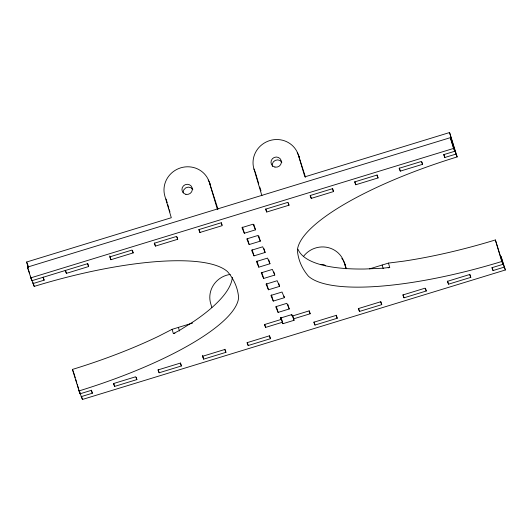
<?xml version="1.0" encoding="UTF-8"?>
<svg xmlns="http://www.w3.org/2000/svg" width="532" height="532" viewBox="0 0 532 532"><rect width="100%" height="100%" fill="white"/><g stroke="black" fill="none" stroke-linecap="round" stroke-linejoin="round"><path stroke-width="0.8" d="M192.591 323.057L172.109 329.328L158.875 336.118A186.326 48.871 -16.6 0 1 72.412 369.434L80.026 393.806L91.158 390.395L92.362 393.221L81.236 396.633L79.86 392.018M172.109 329.328L173.385 333.637L179.198 330.578L193.814 321.395A186.4 53.546 -17.3 0 0 232.338 277.398M28.203 267.416L26.6 262.03L171.297 217.728L164.887 196.188A23.288 22.464 -23.1 0 1 180.74 167.833A23.288 22.464 -23.1 0 1 209.409 182.556L217.987 209.189M81.236 396.633L82.44 399.459L505.4 269.97L504.196 267.144L493.064 270.555L491.861 267.729L502.986 264.318L501.782 261.491A186.326 48.871 -16.6 0 1 308.447 276.228A631.178 165.545 -16.6 0 1 297.381 250.286A186.326 48.871 -16.6 0 1 457.174 156.913L449.56 132.541L304.863 176.843L298.452 155.297A23.288 22.464 -23.1 0 0 269.784 140.574A23.288 22.464 -23.1 0 0 253.93 168.93L261.904 195.723M65.197 270.522L66.4 273.348L88.664 266.532L87.454 263.706L31.807 280.743L27.391 267.144L450.351 137.662L454.767 151.261L443.635 154.666L444.838 157.492L455.971 154.087L457.174 156.913M30.597 277.917L453.557 148.435L454.767 151.261M31.867 279.726L33.011 283.569L44.143 280.165L43.225 277.086M133.186 252.9L131.976 250.073L109.718 256.889L110.922 259.716L133.186 252.9L132.495 250.592M177.708 239.274L176.504 236.447L154.24 243.264L155.444 246.09L177.708 239.274L177.023 236.966M199.965 232.457L222.23 225.641L221.026 222.815L198.762 229.631L199.965 232.457L199.054 229.378M289.009 205.199L287.805 202.373L265.548 209.189L266.751 212.015L289.009 205.199L288.324 202.892M333.537 191.567L332.327 188.74L310.07 195.557L311.273 198.383L333.537 191.567L332.62 188.488M378.059 177.934L376.849 175.108L354.591 181.924L355.795 184.75L378.059 177.934L377.141 174.862M422.581 164.308L421.371 161.482L399.113 168.298L400.317 171.124L422.581 164.308L421.889 162.001M255.48 229.844L253.072 224.191L241.94 227.596L244.348 233.249L255.48 229.844L253.877 224.457M260.301 241.149L257.894 235.496L246.762 238.901L249.175 244.554L260.301 241.149L258.698 235.762M265.122 252.454L262.715 246.801L251.583 250.213L253.997 255.865L265.122 252.454L263.978 248.61M269.95 263.759L267.536 258.106L256.404 261.518L258.818 267.17L269.95 263.759L268.806 259.915M274.771 275.064L272.357 269.411L261.225 272.823L263.639 278.475L274.771 275.064L273.854 271.992M279.593 286.376L277.179 280.723L266.053 284.128L268.461 289.78L279.593 286.376L278.675 283.297M369.541 268.886L388.446 263.101L403.741 261.152A186.326 48.871 -16.6 0 0 495.372 239.952L502.986 264.318M284.414 297.681L282.007 292.028L270.874 295.433L273.282 301.085L284.414 297.681L283.955 296.138M173.385 333.637L174.962 333.158M388.154 267.889L389.73 267.403L388.446 263.101M289.235 308.986L286.828 303.333L275.696 306.738L278.11 312.39L289.235 308.986L287.865 304.37M280.663 317.923L281.122 319.459L264.424 324.573L265.628 327.399L282.326 322.286L282.931 323.702L294.063 320.291L292.686 315.675M281.122 319.459L280.517 318.043L291.649 314.638L292.254 316.055L308.946 310.941L310.156 313.767L293.458 318.881L292.54 315.802M136.884 379.595L135.68 376.769L113.422 383.579L114.626 386.412L136.884 379.595L136.199 377.288M181.412 365.963L180.202 363.137L157.944 369.953L159.148 372.779L181.412 365.963L180.494 362.884M225.934 352.33L224.723 349.504L202.466 356.32L203.67 359.147L225.934 352.33L225.016 349.258M270.456 338.704L269.245 335.878L246.988 342.694L248.191 345.521L270.456 338.704L269.538 335.625M337.235 318.256L336.031 315.429L313.767 322.246L314.977 325.072L337.235 318.256L336.324 315.183M381.757 304.63L380.553 301.804L358.289 308.613L359.499 311.439L381.757 304.63L380.846 301.551M426.278 290.997L425.075 288.171L402.817 294.987L404.021 297.814L426.278 290.997L425.593 288.69M470.8 277.365L469.596 274.539L447.339 281.355L448.543 284.181L470.8 277.365L469.889 274.293M389.73 267.403L382.954 268.201L364.912 269.012A186.4 53.406 -15.8 0 1 297.993 249.249M298.452 155.297L305.521 177.269M303.366 256.577A23.288 22.464 -23.1 0 1 326.103 247.187A23.288 22.464 -23.1 0 1 344.264 262.708L346.385 268.607M253.93 168.93L255.134 171.756M293.458 318.881L294.063 320.291M42.932 277.338L44.143 280.165M26.6 262.03L27.504 264.151M72.412 369.434L73.616 372.26M27.391 267.144L28.602 269.97M33.011 283.569L34.214 286.396A186.326 48.871 -16.6 0 1 227.55 271.666A631.178 165.545 -16.6 0 1 238.615 297.601A186.326 48.871 -16.6 0 1 78.822 390.98M259.736 187.011L260.999 190.895M505.4 269.97L500.991 256.371L504.196 267.144M495.372 239.952L501.782 261.491M492.147 267.476L493.064 270.555M449.56 132.541L455.971 154.087M450.351 137.662L453.557 148.435M443.921 154.413L444.838 157.492M447.625 281.102L448.543 284.181M399.399 168.046L400.317 171.124M403.103 294.735L404.021 297.814M382.156 265.022L383.22 268.613M354.877 181.678L355.795 184.75M358.581 308.367L359.499 311.439M344.264 262.708L346.079 268.786M310.356 195.304L311.273 198.383M314.06 321.993L314.977 325.072M309.238 310.688L310.156 313.767M255.36 172.514L258.758 183.919M265.834 208.936L266.751 212.015M291.795 314.512L292.254 316.055M281.096 317.544L282.931 323.702M280.956 317.671L282.326 322.286M276.274 306.239L278.11 312.39M271.453 294.934L273.282 301.085M266.632 283.629L268.461 289.78M261.81 272.317L263.639 278.475M256.983 261.012L258.818 267.17M252.161 249.708L253.997 255.865M247.34 238.403L249.175 244.554M242.519 227.098L244.348 233.249M264.717 324.32L265.628 327.399M209.409 182.556L217.382 209.355M221.312 222.562L221.997 224.876M247.274 342.442L248.191 345.521M211.829 307.396L210.699 303.599A23.288 22.464 -23.1 0 1 230.27 274.419M166.09 199.015L167.221 202.818M167.673 204.335L168.81 208.138M169.262 209.661L169.941 211.942M202.526 355.303L203.67 359.147M154.533 243.011L155.444 246.09M178.4 327.399L179.464 330.99M158.23 369.7L159.148 372.779M109.778 255.872L110.922 259.716M87.747 263.453L88.664 266.532M113.708 383.333L114.626 386.412M65.483 270.269L66.4 273.348M91.451 390.149L92.362 393.221M81.522 396.38L82.44 399.459M73.848 373.032L75.218 377.647M75.677 379.19L76.821 383.033M77.28 384.57L78.423 388.42M78.882 389.956L80.026 393.806M27.804 264.856L28.495 267.164M33.07 282.552L34.214 286.396M28.828 270.741L29.513 273.049M30.43 276.128L31.807 280.743M208.198 180.042A23.288 22.464 -23.1 0 1 210.612 185.382M183.141 192.424A5.24 5.054 -23.1 0 1 192.817 189.465M297.242 152.784A23.288 22.464 -23.1 0 1 299.662 158.124M272.391 166.476A5.24 5.054 -23.1 0 1 281.86 162.207M320.563 264.677A5.24 5.054 -23.1 0 1 325.624 265.767M341.79 258.386A23.288 22.464 -23.1 0 1 342.655 259.576M343.054 260.188A23.288 22.464 -23.1 0 1 345.474 265.535M185.894 194.34A5.24 5.054 -23.1 0 0 192.158 187.843A5.24 5.054 -23.1 0 0 183.394 185.941A5.24 5.054 -23.1 0 0 185.894 194.34M274.938 167.075A5.24 5.054 -23.1 0 0 281.202 160.578A5.24 5.054 -23.1 0 0 272.437 158.682A5.24 5.054 -23.1 0 0 274.938 167.075"/></g></svg>
